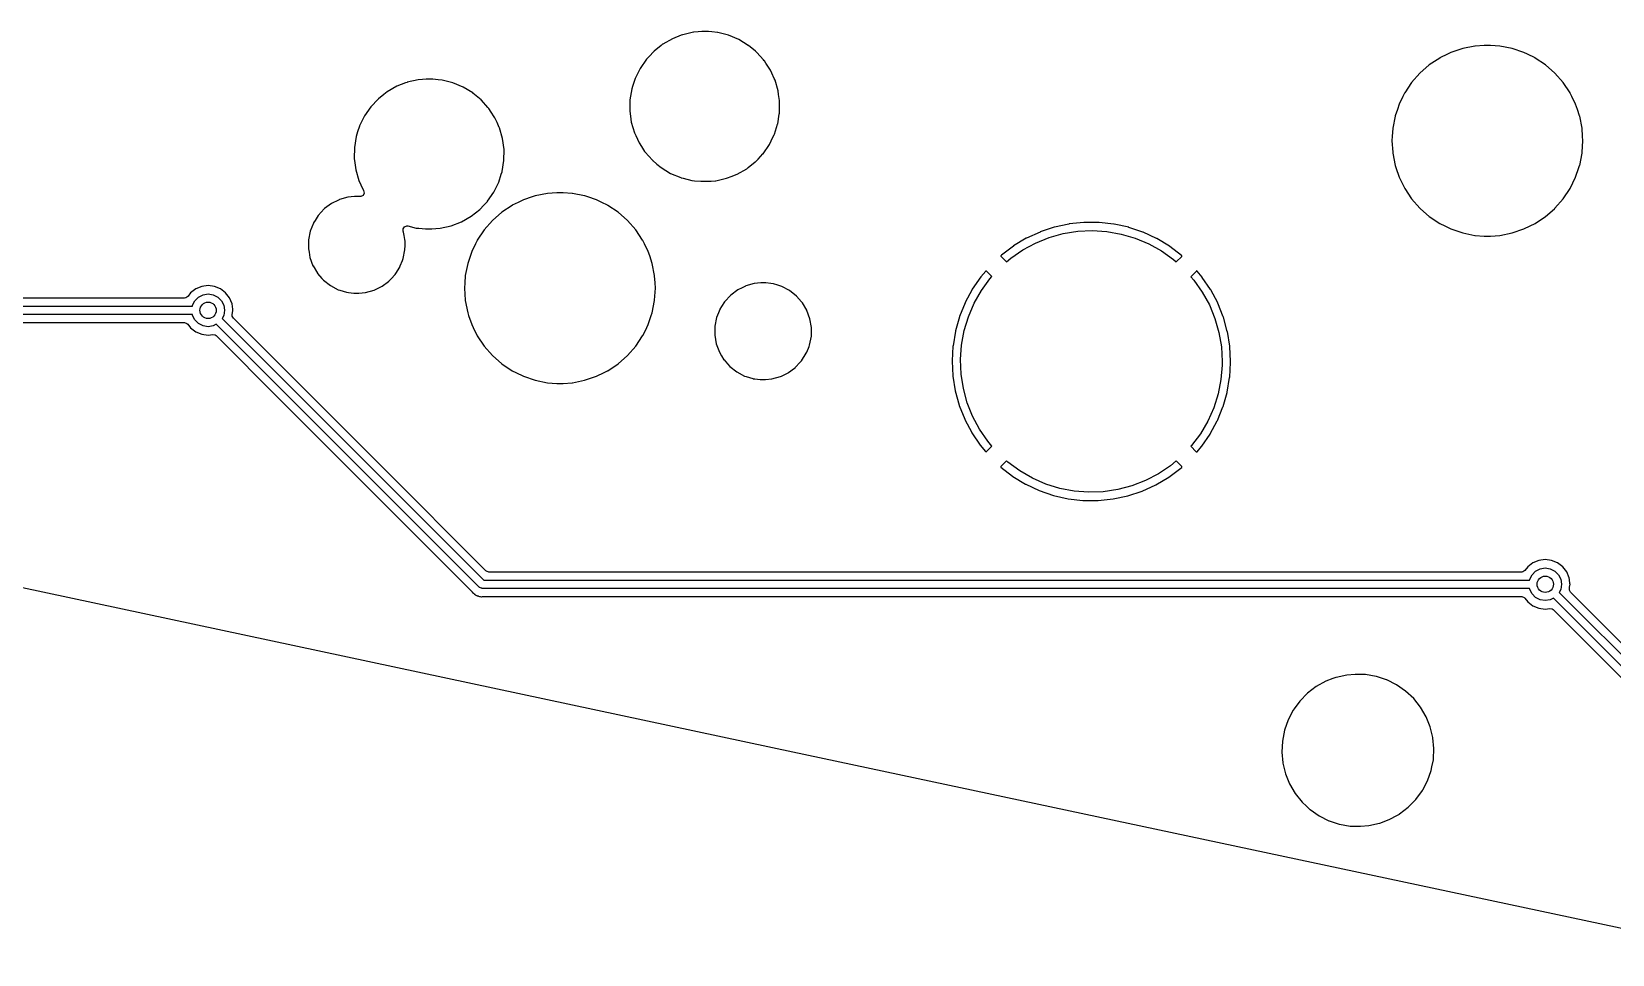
# Model space of a CAD drawing. Extents: x 0.6 to 14.8, y -5.2 to -0.6.
# Drawn here: x 3.586 to 5.108, y -4.941 to -4.053 of the extents above; entities that cross this region are included whole.
import ezdxf

# ---------------------------------------------------------------- set-up
doc = ezdxf.new("R2010")
doc.units = 0
doc.header["$MEASUREMENT"] = 0
doc.layers.add('BLACK', color=7, linetype='CONTINUOUS')

msp = doc.modelspace()

# ---------------------------------------------------------------- linework, layer by layer
at = {"layer": 'BLACK', "linetype": 'CONTINUOUS'}
for p, q in [((4.20292, -4.05937), (4.19362, -4.06468)), ((4.21142, -4.05606), (4.20292, -4.05937)), ((4.21277, -4.05554), (4.21142, -4.05606)), ((4.21291, -4.05549), (4.21277, -4.05554)), ((4.21277, -4.05554), (4.21277, -4.05554)), ((4.22335, -4.05312), (4.21291, -4.05549)), ((4.2235, -4.05311), (4.22335, -4.05312)), ((4.22775, -4.0528), (4.2235, -4.05311)), ((4.2235, -4.05311), (4.2235, -4.05311)), ((4.23132, -4.05253), (4.22775, -4.0528)), ((4.23769, -4.05253), (4.23132, -4.05253)), ((4.24084, -4.05285), (4.23769, -4.05253)), ((4.24644, -4.05341), (4.24084, -4.05285)), ((4.24658, -4.05343), (4.24644, -4.05341)), ((4.24644, -4.05341), (4.24644, -4.05341)), ((4.25697, -4.05606), (4.24658, -4.05343)), ((4.26684, -4.06021), (4.25697, -4.05606)), ((4.276, -4.06576), (4.26684, -4.06021)), ((4.1814, -4.07537), (4.17787, -4.07912)), ((4.18396, -4.07264), (4.1814, -4.07537)), ((4.18521, -4.07132), (4.18396, -4.07264)), ((4.19214, -4.06586), (4.18521, -4.07132)), ((4.19351, -4.06477), (4.19214, -4.06586)), ((4.19362, -4.06468), (4.19351, -4.06477)), ((4.19351, -4.06477), (4.19351, -4.06477)), ((4.27611, -4.06586), (4.276, -4.06576)), ((4.28281, -4.07142), (4.27611, -4.06586)), ((4.28424, -4.07261), (4.28281, -4.07142)), ((4.28433, -4.07272), (4.28424, -4.07261)), ((4.29065, -4.0798), (4.28433, -4.07272)), ((4.28433, -4.07272), (4.28433, -4.07272)), ((4.94166, -4.07796), (4.93166, -4.08464)), ((4.94178, -4.07791), (4.94166, -4.07796)), ((4.94914, -4.07427), (4.94178, -4.07791)), ((4.94178, -4.07791), (4.94178, -4.07791)), ((4.95245, -4.07264), (4.94914, -4.07427)), ((4.96384, -4.06878), (4.95245, -4.07264)), ((4.97564, -4.06643), (4.96384, -4.06878)), ((4.97576, -4.06642), (4.97564, -4.06643)), ((4.98457, -4.06584), (4.97576, -4.06642)), ((4.97576, -4.06642), (4.97576, -4.06642)), ((4.98464, -4.06584), (4.98457, -4.06584)), ((4.98457, -4.06584), (4.98457, -4.06584)), ((4.99064, -4.06584), (4.98464, -4.06584)), ((4.99071, -4.06584), (4.99064, -4.06584)), ((4.99951, -4.06642), (4.99071, -4.06584)), ((4.99071, -4.06584), (4.99071, -4.06584)), ((4.99964, -4.06643), (4.99951, -4.06642)), ((4.99951, -4.06642), (4.99951, -4.06642)), ((5.01144, -4.06878), (4.99964, -4.06643)), ((5.02283, -4.07264), (5.01144, -4.06878)), ((5.02614, -4.07427), (5.02283, -4.07264)), ((5.0335, -4.07791), (5.02614, -4.07427)), ((5.03361, -4.07796), (5.0335, -4.07791)), ((5.0335, -4.07791), (5.0335, -4.07791)), ((5.04361, -4.08464), (5.03361, -4.07796)), ((4.17177, -4.08792), (4.16703, -4.09753)), ((4.17787, -4.07912), (4.17177, -4.08792)), ((4.29137, -4.0806), (4.29065, -4.0798)), ((4.29145, -4.08072), (4.29137, -4.0806)), ((4.29288, -4.08291), (4.29145, -4.08072)), ((4.29145, -4.08072), (4.29145, -4.08072)), ((4.29724, -4.08956), (4.29288, -4.08291)), ((4.29859, -4.09249), (4.29724, -4.08956)), ((4.30098, -4.09766), (4.29859, -4.09249)), ((4.92262, -4.09258), (4.91469, -4.10162)), ((4.93166, -4.08464), (4.92262, -4.09258)), ((5.05266, -4.09258), (5.04361, -4.08464)), ((5.06059, -4.10162), (5.05266, -4.09258)), ((3.93759, -4.10521), (3.92829, -4.11052)), ((3.94609, -4.1019), (3.93759, -4.10521)), ((3.94744, -4.10138), (3.94609, -4.1019)), ((3.94758, -4.10132), (3.94744, -4.10138)), ((3.94744, -4.10138), (3.94744, -4.10138)), ((3.95802, -4.09896), (3.94758, -4.10132)), ((3.95817, -4.09895), (3.95802, -4.09896)), ((3.96242, -4.09863), (3.95817, -4.09895)), ((3.95817, -4.09895), (3.95817, -4.09895)), ((3.96599, -4.09837), (3.96242, -4.09863)), ((3.97236, -4.09837), (3.96599, -4.09837)), ((3.97751, -4.09889), (3.97236, -4.09837)), ((3.98111, -4.09925), (3.97751, -4.09889)), ((3.98126, -4.09926), (3.98111, -4.09925)), ((3.98111, -4.09925), (3.98111, -4.09925)), ((3.98508, -4.10023), (3.98126, -4.09926)), ((3.99015, -4.10152), (3.98508, -4.10023)), ((3.99164, -4.1019), (3.99015, -4.10152)), ((4.00152, -4.10604), (3.99164, -4.1019)), ((4.01067, -4.1116), (4.00152, -4.10604)), ((4.16376, -4.10773), (4.16204, -4.1183)), ((4.16452, -4.10536), (4.16376, -4.10773)), ((4.16698, -4.09766), (4.16452, -4.10536)), ((4.16703, -4.09753), (4.16698, -4.09766)), ((4.30173, -4.09929), (4.30098, -4.09766)), ((4.30472, -4.10957), (4.30173, -4.09929)), ((4.91469, -4.10162), (4.90801, -4.11162)), ((5.06727, -4.11162), (5.06059, -4.10162)), ((3.91342, -4.12402), (3.91254, -4.12495)), ((3.91866, -4.11846), (3.91342, -4.12402)), ((3.91988, -4.11715), (3.91866, -4.11846)), ((3.92523, -4.11294), (3.91988, -4.11715)), ((3.92818, -4.11061), (3.92523, -4.11294)), ((3.92829, -4.11052), (3.92818, -4.11061)), ((3.92818, -4.11061), (3.92818, -4.11061)), ((4.01078, -4.11169), (4.01067, -4.1116)), ((4.01873, -4.1183), (4.01078, -4.11169)), ((4.01891, -4.11845), (4.01873, -4.1183)), ((4.01901, -4.11856), (4.01891, -4.11845)), ((4.02521, -4.12551), (4.01901, -4.11856)), ((4.01901, -4.11856), (4.01901, -4.11856)), ((4.16204, -4.1183), (4.1619, -4.12901)), ((4.30522, -4.11318), (4.30472, -4.10957)), ((4.30597, -4.11871), (4.30522, -4.11318)), ((4.30617, -4.12019), (4.30597, -4.11871)), ((4.30603, -4.1309), (4.30617, -4.12019)), ((4.90269, -4.12241), (4.90099, -4.12742)), ((4.9063, -4.11508), (4.90269, -4.12241)), ((4.90795, -4.11173), (4.9063, -4.11508)), ((4.90801, -4.11162), (4.90795, -4.11173)), ((4.90795, -4.11173), (4.90795, -4.11173)), ((5.06733, -4.11173), (5.06727, -4.11162)), ((5.06898, -4.11508), (5.06733, -4.11173)), ((5.06733, -4.11173), (5.06733, -4.11173)), ((5.07259, -4.12241), (5.06898, -4.11508)), ((5.07429, -4.12742), (5.07259, -4.12241)), ((3.90644, -4.13376), (3.9017, -4.14336)), ((3.91254, -4.12495), (3.90644, -4.13376)), ((4.02604, -4.12644), (4.02521, -4.12551)), ((4.02612, -4.12656), (4.02604, -4.12644)), ((4.02668, -4.12742), (4.02612, -4.12656)), ((4.02612, -4.12656), (4.02612, -4.12656)), ((4.02773, -4.12901), (4.02668, -4.12742)), ((4.03191, -4.1354), (4.02773, -4.12901)), ((4.03406, -4.14004), (4.03191, -4.1354)), ((4.1619, -4.12901), (4.16192, -4.12915)), ((4.16192, -4.12915), (4.16192, -4.12915)), ((4.16192, -4.12915), (4.16256, -4.13387)), ((4.16256, -4.13387), (4.16335, -4.13962)), ((4.16335, -4.13962), (4.16634, -4.14991)), ((4.30431, -4.14147), (4.30586, -4.13191)), ((4.30586, -4.13191), (4.30601, -4.13104)), ((4.30601, -4.13104), (4.30603, -4.1309)), ((4.30601, -4.13104), (4.30601, -4.13104)), ((4.89882, -4.13379), (4.89648, -4.14559)), ((4.8989, -4.13356), (4.89882, -4.13379)), ((4.90099, -4.12742), (4.8989, -4.13356)), ((5.07637, -4.13356), (5.07429, -4.12742)), ((5.07645, -4.13379), (5.07637, -4.13356)), ((5.0788, -4.14559), (5.07645, -4.13379)), ((3.89843, -4.15356), (3.89671, -4.16414)), ((3.89989, -4.14903), (3.89843, -4.15356)), ((3.90166, -4.1435), (3.89989, -4.14903)), ((3.9017, -4.14336), (3.90166, -4.1435)), ((4.03627, -4.14485), (4.03406, -4.14004)), ((4.0364, -4.14513), (4.03627, -4.14485)), ((4.0394, -4.15541), (4.0364, -4.14513)), ((4.16634, -4.14991), (4.1664, -4.15004)), ((4.1664, -4.15004), (4.1664, -4.15004)), ((4.1664, -4.15004), (4.1676, -4.15264)), ((4.1676, -4.15264), (4.17083, -4.15963)), ((4.29812, -4.15759), (4.30104, -4.15167)), ((4.30104, -4.15167), (4.30114, -4.15136)), ((4.30114, -4.15136), (4.30426, -4.14161)), ((4.30426, -4.14161), (4.30431, -4.14147)), ((4.89598, -4.15312), (4.89569, -4.15759)), ((4.89647, -4.14572), (4.89598, -4.15312)), ((4.89648, -4.14559), (4.89647, -4.14572)), ((4.89647, -4.14572), (4.89647, -4.14572)), ((5.07881, -4.14572), (5.0788, -4.14559)), ((5.07929, -4.15312), (5.07881, -4.14572)), ((5.07881, -4.14572), (5.07881, -4.14572)), ((5.07959, -4.15759), (5.07929, -4.15312)), ((3.89671, -4.16414), (3.89657, -4.17485)), ((4.04084, -4.16602), (4.0394, -4.15541)), ((4.0407, -4.17673), (4.04084, -4.16602)), ((4.17083, -4.15963), (4.17316, -4.16319)), ((4.17316, -4.16319), (4.17621, -4.16784)), ((4.17621, -4.16784), (4.1767, -4.16859)), ((4.1767, -4.16859), (4.1768, -4.1687)), ((4.1768, -4.1687), (4.1768, -4.1687)), ((4.1768, -4.1687), (4.1837, -4.17644)), ((4.28536, -4.17522), (4.2901, -4.17018)), ((4.2901, -4.17018), (4.2902, -4.17008)), ((4.2901, -4.17018), (4.2901, -4.17018)), ((4.2902, -4.17008), (4.2963, -4.16128)), ((4.2963, -4.16128), (4.29812, -4.15759)), ((4.89569, -4.15759), (4.8957, -4.15772)), ((4.8957, -4.15772), (4.89642, -4.1687)), ((4.89642, -4.1687), (4.89648, -4.16959)), ((4.89648, -4.16959), (4.89882, -4.18139)), ((5.07645, -4.18139), (5.0788, -4.16959)), ((5.0788, -4.16959), (5.07886, -4.1687)), ((5.07886, -4.1687), (5.07958, -4.15772)), ((5.07958, -4.15772), (5.07959, -4.15759)), ((3.89657, -4.17485), (3.89659, -4.17499)), ((3.89659, -4.17499), (3.89659, -4.17499)), ((3.89659, -4.17499), (3.89683, -4.17673)), ((3.89683, -4.17673), (3.89802, -4.18546)), ((4.03898, -4.18731), (4.0407, -4.17673)), ((4.1837, -4.17644), (4.18383, -4.17658)), ((4.18383, -4.17658), (4.18394, -4.17668)), ((4.18394, -4.17668), (4.18394, -4.17668)), ((4.18394, -4.17668), (4.188, -4.18005)), ((4.188, -4.18005), (4.19207, -4.18343)), ((4.19207, -4.18343), (4.20123, -4.18899)), ((4.26515, -4.18983), (4.27445, -4.18451)), ((4.27445, -4.18451), (4.27585, -4.1834)), ((4.27585, -4.1834), (4.28275, -4.17797)), ((4.28275, -4.17797), (4.28286, -4.17788)), ((4.28286, -4.17788), (4.28536, -4.17522)), ((4.89882, -4.18139), (4.89886, -4.18151)), ((4.89886, -4.18151), (4.89886, -4.18151)), ((4.89886, -4.18151), (4.89951, -4.1834)), ((4.89951, -4.1834), (4.90269, -4.19278)), ((5.07259, -4.19278), (5.07577, -4.1834)), ((5.07577, -4.1834), (5.07641, -4.18151)), ((5.07641, -4.18151), (5.07645, -4.18139)), ((5.07641, -4.18151), (5.07641, -4.18151)), ((3.89802, -4.18546), (3.90101, -4.19574)), ((3.90101, -4.19574), (3.90107, -4.19588)), ((3.90107, -4.19588), (3.90107, -4.19588)), ((3.90107, -4.19588), (3.90297, -4.19999)), ((3.90297, -4.19999), (3.9055, -4.20547)), ((4.03098, -4.20711), (4.03571, -4.19751)), ((4.03571, -4.19751), (4.03819, -4.18976)), ((4.03819, -4.18976), (4.03893, -4.18744)), ((4.03893, -4.18744), (4.03898, -4.18731)), ((4.20123, -4.18899), (4.2111, -4.19313)), ((4.2111, -4.19313), (4.21124, -4.19317)), ((4.21124, -4.19317), (4.21124, -4.19317)), ((4.21124, -4.19317), (4.21317, -4.19366)), ((4.21317, -4.19366), (4.22149, -4.19577)), ((4.22149, -4.19577), (4.22163, -4.19578)), ((4.22163, -4.19578), (4.22163, -4.19578)), ((4.22163, -4.19578), (4.22419, -4.19604)), ((4.22419, -4.19604), (4.23038, -4.19667)), ((4.23038, -4.19667), (4.23675, -4.19667)), ((4.23675, -4.19667), (4.24032, -4.1964)), ((4.24032, -4.1964), (4.24457, -4.19608)), ((4.24457, -4.19608), (4.24472, -4.19607)), ((4.24457, -4.19608), (4.24457, -4.19608)), ((4.24472, -4.19607), (4.25516, -4.19371)), ((4.25516, -4.19371), (4.2561, -4.19334)), ((4.2561, -4.19334), (4.25956, -4.192)), ((4.25956, -4.192), (4.26515, -4.18983)), ((4.90269, -4.19278), (4.90801, -4.20357)), ((5.06727, -4.20357), (5.07259, -4.19278)), ((3.8814, -4.21471), (3.87462, -4.21806)), ((3.88212, -4.21436), (3.8814, -4.21471)), ((3.88228, -4.21428), (3.88212, -4.21436)), ((3.88212, -4.21436), (3.88212, -4.21436)), ((3.8905, -4.21196), (3.88228, -4.21428)), ((3.89684, -4.21138), (3.8905, -4.21196)), ((3.90178, -4.21138), (3.89684, -4.21138)), ((3.90189, -4.21139), (3.90178, -4.21138)), ((3.90195, -4.21139), (3.90189, -4.21139)), ((3.90293, -4.21133), (3.90195, -4.21139)), ((3.90503, -4.21016), (3.90293, -4.21133)), ((3.90605, -4.20798), (3.90503, -4.21016)), ((3.9055, -4.20547), (3.90558, -4.20559)), ((3.90558, -4.20559), (3.90559, -4.20561)), ((3.90559, -4.20561), (3.90605, -4.20798)), ((4.02487, -4.21592), (4.03098, -4.20711)), ((4.05945, -4.21449), (4.05431, -4.21702)), ((4.06776, -4.21167), (4.05945, -4.21449)), ((4.07072, -4.21066), (4.06776, -4.21167)), ((4.07084, -4.21062), (4.07072, -4.21066)), ((4.07072, -4.21066), (4.07072, -4.21066)), ((4.08264, -4.20827), (4.07084, -4.21062)), ((4.08276, -4.20827), (4.08264, -4.20827)), ((4.09157, -4.20769), (4.08276, -4.20827)), ((4.08276, -4.20827), (4.08276, -4.20827)), ((4.09163, -4.20768), (4.09157, -4.20769)), ((4.09157, -4.20769), (4.09157, -4.20769)), ((4.09764, -4.20768), (4.09163, -4.20768)), ((4.0977, -4.20769), (4.09764, -4.20768)), ((4.10651, -4.20827), (4.0977, -4.20769)), ((4.0977, -4.20769), (4.0977, -4.20769)), ((4.10664, -4.20827), (4.10651, -4.20827)), ((4.10651, -4.20827), (4.10651, -4.20827)), ((4.11844, -4.21062), (4.10664, -4.20827)), ((4.11856, -4.21066), (4.11844, -4.21062)), ((4.12152, -4.21167), (4.11856, -4.21066)), ((4.11856, -4.21066), (4.11856, -4.21066)), ((4.12983, -4.21449), (4.12152, -4.21167)), ((4.13496, -4.21702), (4.12983, -4.21449)), ((4.90801, -4.20357), (4.90808, -4.20367)), ((4.90808, -4.20367), (4.90808, -4.20367)), ((4.90808, -4.20367), (4.90811, -4.20372)), ((4.90811, -4.20372), (4.91469, -4.21357)), ((4.91469, -4.21357), (4.92262, -4.22261)), ((5.05266, -4.22261), (5.06059, -4.21357)), ((5.06059, -4.21357), (5.06717, -4.20372)), ((5.06717, -4.20372), (5.0672, -4.20367)), ((5.0672, -4.20367), (5.06727, -4.20357)), ((5.0672, -4.20367), (5.0672, -4.20367)), ((3.86188, -4.22959), (3.85889, -4.23433)), ((3.86198, -4.22944), (3.86188, -4.22959)), ((3.86188, -4.22959), (3.86188, -4.22959)), ((3.8648, -4.22639), (3.86198, -4.22944)), ((3.86765, -4.2233), (3.8648, -4.22639)), ((3.86778, -4.22317), (3.86765, -4.2233)), ((3.86805, -4.22296), (3.86778, -4.22317)), ((3.87239, -4.21972), (3.86805, -4.22296)), ((3.87462, -4.21806), (3.87239, -4.21972)), ((3.99982, -4.23566), (4.00912, -4.23035)), ((4.00912, -4.23035), (4.01753, -4.22372)), ((4.01753, -4.22372), (4.02129, -4.21972)), ((4.02129, -4.21972), (4.02477, -4.21602)), ((4.02477, -4.21602), (4.02487, -4.21592)), ((4.02477, -4.21602), (4.02477, -4.21602)), ((4.03866, -4.22649), (4.02962, -4.23442)), ((4.04866, -4.21981), (4.03866, -4.22649)), ((4.04878, -4.21975), (4.04866, -4.21981)), ((4.05431, -4.21702), (4.04878, -4.21975)), ((4.04878, -4.21975), (4.04878, -4.21975)), ((4.1405, -4.21975), (4.13496, -4.21702)), ((4.14061, -4.21981), (4.1405, -4.21975)), ((4.1405, -4.21975), (4.1405, -4.21975)), ((4.15061, -4.22649), (4.14061, -4.21981)), ((4.15966, -4.23442), (4.15061, -4.22649)), ((4.92262, -4.22261), (4.92272, -4.22269)), ((4.92272, -4.22269), (4.92312, -4.22304)), ((4.92312, -4.22304), (4.93166, -4.23054)), ((4.93166, -4.23054), (4.94166, -4.23722)), ((5.03361, -4.23722), (5.04361, -4.23054)), ((5.04361, -4.23054), (5.05216, -4.22304)), ((5.05216, -4.22304), (5.05256, -4.22269)), ((5.05256, -4.22269), (5.05266, -4.22261)), ((3.85425, -4.2446), (3.85259, -4.25298)), ((3.85571, -4.24094), (3.85425, -4.2446)), ((3.85735, -4.23683), (3.85571, -4.24094)), ((3.85742, -4.23666), (3.85735, -4.23683)), ((3.85735, -4.23683), (3.85735, -4.23683)), ((3.85889, -4.23433), (3.85742, -4.23666)), ((3.94362, -4.24234), (3.94496, -4.24034)), ((3.94371, -4.24474), (3.94362, -4.24234)), ((3.94409, -4.24577), (3.94371, -4.24474)), ((3.94461, -4.24876), (3.94409, -4.24577)), ((3.94496, -4.24034), (3.94722, -4.2395)), ((3.94722, -4.2395), (3.94833, -4.23962)), ((3.94833, -4.23962), (3.95616, -4.24161)), ((3.95616, -4.24161), (3.9563, -4.24162)), ((3.9563, -4.24162), (3.9563, -4.24162)), ((3.9563, -4.24162), (3.95886, -4.24188)), ((3.95886, -4.24188), (3.96505, -4.2425)), ((3.96505, -4.2425), (3.97143, -4.2425)), ((3.97143, -4.2425), (3.975, -4.24224)), ((3.975, -4.24224), (3.97924, -4.24192)), ((3.97924, -4.24192), (3.97925, -4.24192)), ((3.97925, -4.24192), (3.97939, -4.24191)), ((3.97939, -4.24191), (3.98984, -4.23955)), ((3.98984, -4.23955), (3.99982, -4.23566)), ((4.02169, -4.24346), (4.01501, -4.25346)), ((4.02962, -4.23442), (4.02169, -4.24346)), ((4.16759, -4.24346), (4.15966, -4.23442)), ((4.17427, -4.25346), (4.16759, -4.24346)), ((4.55685, -4.24548), (4.54387, -4.25145)), ((4.55705, -4.2454), (4.55685, -4.24548)), ((4.5706, -4.24087), (4.55705, -4.2454)), ((4.5708, -4.24081), (4.5706, -4.24087)), ((4.58476, -4.23777), (4.5708, -4.24081)), ((4.57925, -4.24703), (4.59313, -4.24478)), ((4.58497, -4.23774), (4.58476, -4.23777)), ((4.59918, -4.23622), (4.58497, -4.23774)), ((4.59313, -4.24478), (4.60718, -4.2441)), ((4.59939, -4.23621), (4.59918, -4.23622)), ((4.61368, -4.23623), (4.59939, -4.23621)), ((4.60718, -4.2441), (4.62122, -4.24498)), ((4.61389, -4.23624), (4.61368, -4.23623)), ((4.62809, -4.23781), (4.61389, -4.23624)), ((4.62122, -4.24498), (4.63507, -4.24742)), ((4.6283, -4.23785), (4.62809, -4.23781)), ((4.64225, -4.24094), (4.6283, -4.23785)), ((4.64245, -4.241), (4.64225, -4.24094)), ((4.65598, -4.24558), (4.64245, -4.241)), ((4.65618, -4.24566), (4.65598, -4.24558)), ((4.66914, -4.25167), (4.65618, -4.24566)), ((4.94166, -4.23722), (4.94178, -4.23728)), ((4.94178, -4.23728), (4.94178, -4.23728)), ((4.94178, -4.23728), (4.94652, -4.23962)), ((4.94652, -4.23962), (4.95245, -4.24254)), ((4.95245, -4.24254), (4.96384, -4.24641)), ((5.01144, -4.24641), (5.02283, -4.24254)), ((5.02283, -4.24254), (5.02876, -4.23962)), ((5.02876, -4.23962), (5.0335, -4.23728)), ((5.0335, -4.23728), (5.03361, -4.23722)), ((5.0335, -4.23728), (5.0335, -4.23728)), ((3.85257, -4.25437), (3.85248, -4.26127)), ((3.85248, -4.26127), (3.85248, -4.26152)), ((3.85248, -4.26152), (3.85251, -4.26169)), ((3.85259, -4.25298), (3.85257, -4.25437)), ((3.9453, -4.25278), (3.94461, -4.24876)), ((3.94554, -4.25419), (3.9453, -4.25278)), ((3.94543, -4.26273), (3.94548, -4.25846)), ((3.94548, -4.25846), (3.94554, -4.25437)), ((3.94554, -4.25437), (3.94554, -4.25419)), ((3.94554, -4.25437), (3.94554, -4.25437)), ((4.01328, -4.25696), (4.00969, -4.26425)), ((4.01495, -4.25358), (4.01328, -4.25696)), ((4.01501, -4.25346), (4.01495, -4.25358)), ((4.01495, -4.25358), (4.01495, -4.25358)), ((4.17432, -4.25358), (4.17427, -4.25346)), ((4.17599, -4.25696), (4.17432, -4.25358)), ((4.17432, -4.25358), (4.17432, -4.25358)), ((4.17959, -4.26425), (4.17599, -4.25696)), ((4.53125, -4.25901), (4.51986, -4.26762)), ((4.53143, -4.25889), (4.53125, -4.25901)), ((4.54369, -4.25155), (4.53143, -4.25889)), ((4.54029, -4.26277), (4.55266, -4.25608)), ((4.54387, -4.25145), (4.54369, -4.25155)), ((4.55266, -4.25608), (4.5657, -4.25082)), ((4.5657, -4.25082), (4.57925, -4.24703)), ((4.63507, -4.24742), (4.64856, -4.25139)), ((4.64856, -4.25139), (4.66153, -4.25684)), ((4.66153, -4.25684), (4.6738, -4.26371)), ((4.66932, -4.25177), (4.66914, -4.25167)), ((4.68156, -4.25915), (4.66932, -4.25177)), ((4.68173, -4.25927), (4.68156, -4.25915)), ((4.6931, -4.26793), (4.68173, -4.25927)), ((4.96384, -4.24641), (4.97564, -4.24875)), ((4.97564, -4.24875), (4.97576, -4.24876)), ((4.97576, -4.24876), (4.97576, -4.24876)), ((4.97576, -4.24876), (4.98457, -4.24934)), ((4.98457, -4.24934), (4.98457, -4.24934)), ((4.98457, -4.24934), (4.98464, -4.24934)), ((4.98464, -4.24934), (4.99064, -4.24934)), ((4.99064, -4.24934), (4.99071, -4.24934)), ((4.99071, -4.24934), (4.99951, -4.24876)), ((4.99071, -4.24934), (4.99071, -4.24934)), ((4.99951, -4.24876), (4.99964, -4.24875)), ((4.99951, -4.24876), (4.99951, -4.24876)), ((4.99964, -4.24875), (5.01144, -4.24641)), ((3.85251, -4.26169), (3.85306, -4.26491)), ((3.85251, -4.26169), (3.85251, -4.26169)), ((3.85306, -4.26491), (3.85392, -4.26993)), ((3.85392, -4.26993), (3.85688, -4.27795)), ((3.94097, -4.2781), (3.9431, -4.27278)), ((3.9431, -4.27278), (3.94376, -4.27111)), ((3.94376, -4.27111), (3.94543, -4.26273)), ((4.00582, -4.27564), (4.00348, -4.28743)), ((4.00969, -4.26425), (4.00582, -4.27564)), ((4.18105, -4.26856), (4.17959, -4.26425)), ((4.18345, -4.27564), (4.18105, -4.26856)), ((4.1858, -4.28743), (4.18345, -4.27564)), ((4.51934, -4.2681), (4.51908, -4.26856)), ((4.51908, -4.26856), (4.51911, -4.26874)), ((4.51911, -4.26874), (4.51912, -4.26876)), ((4.51912, -4.26876), (4.5247, -4.27434)), ((4.5197, -4.26776), (4.51934, -4.2681)), ((4.51986, -4.26762), (4.5197, -4.26776)), ((4.5247, -4.27434), (4.52874, -4.2708)), ((4.52874, -4.2708), (4.54029, -4.26277)), ((4.6738, -4.26371), (4.68524, -4.27189)), ((4.68524, -4.27189), (4.68793, -4.27431)), ((4.68793, -4.27431), (4.69329, -4.26894)), ((4.69326, -4.26806), (4.6931, -4.26793)), ((4.69349, -4.26828), (4.69326, -4.26806)), ((4.69329, -4.26894), (4.69353, -4.26848)), ((4.6935, -4.2683), (4.69349, -4.26828)), ((4.69353, -4.26848), (4.6935, -4.2683)), ((3.85688, -4.27795), (3.85697, -4.2781)), ((3.85697, -4.2781), (3.85697, -4.2781)), ((3.85697, -4.2781), (3.86116, -4.28514)), ((3.86116, -4.28514), (3.86125, -4.28529)), ((3.86125, -4.28529), (3.86136, -4.28542)), ((3.86136, -4.28542), (3.86136, -4.28542)), ((3.86136, -4.28542), (3.86549, -4.29013)), ((3.86549, -4.29013), (3.86688, -4.29171)), ((3.86688, -4.29171), (3.87359, -4.297)), ((3.93024, -4.29254), (3.93221, -4.29041)), ((3.93221, -4.29041), (3.93592, -4.2864)), ((3.93592, -4.2864), (3.93604, -4.28627)), ((3.93592, -4.2864), (3.93592, -4.2864)), ((3.93604, -4.28627), (3.93649, -4.28554)), ((3.93649, -4.28554), (3.9405, -4.2792)), ((3.9405, -4.2792), (3.9406, -4.27904)), ((3.9406, -4.27904), (3.94097, -4.2781)), ((4.00347, -4.28756), (4.00301, -4.29454)), ((4.00348, -4.28743), (4.00347, -4.28756)), ((4.00347, -4.28756), (4.00347, -4.28756)), ((4.18581, -4.28756), (4.1858, -4.28743)), ((4.18627, -4.29454), (4.18581, -4.28756)), ((4.18581, -4.28756), (4.18581, -4.28756)), ((4.49974, -4.28874), (4.49169, -4.30055)), ((4.49987, -4.28858), (4.49974, -4.28874)), ((4.50459, -4.28305), (4.49987, -4.28858)), ((4.5004, -4.30183), (4.50867, -4.29045)), ((4.50468, -4.28298), (4.50459, -4.28305)), ((4.50481, -4.28296), (4.50468, -4.28298)), ((4.50528, -4.2832), (4.50481, -4.28296)), ((4.51051, -4.28843), (4.50528, -4.2832)), ((4.50867, -4.29045), (4.51051, -4.28843)), ((4.70749, -4.28303), (4.70205, -4.28847)), ((4.70205, -4.28847), (4.70503, -4.29182)), ((4.70503, -4.29182), (4.71314, -4.30332)), ((4.70759, -4.28296), (4.70749, -4.28303)), ((4.70771, -4.28295), (4.70759, -4.28296)), ((4.70816, -4.28323), (4.70771, -4.28295)), ((4.71301, -4.28895), (4.70816, -4.28323)), ((4.71314, -4.28912), (4.71301, -4.28895)), ((4.72115, -4.30095), (4.71314, -4.28912)), ((3.73662, -4.30716), (3.73635, -4.30751)), ((3.73904, -4.304), (3.73662, -4.30716)), ((3.74398, -4.30022), (3.73904, -4.304)), ((3.74973, -4.29783), (3.74398, -4.30022)), ((3.74665, -4.30813), (3.75104, -4.30589)), ((3.75591, -4.29702), (3.74973, -4.29783)), ((3.75104, -4.30589), (3.75591, -4.30512)), ((3.76208, -4.29783), (3.75591, -4.29702)), ((3.75591, -4.30512), (3.76077, -4.30589)), ((3.76077, -4.30589), (3.76516, -4.30813)), ((3.76783, -4.30022), (3.76208, -4.29783)), ((3.77277, -4.304), (3.76783, -4.30022)), ((3.77656, -4.30894), (3.77277, -4.304)), ((3.87359, -4.297), (3.88115, -4.30098)), ((3.88115, -4.30098), (3.88276, -4.30148)), ((3.88276, -4.30148), (3.88913, -4.30346)), ((3.88913, -4.30346), (3.88913, -4.30346)), ((3.88913, -4.30346), (3.8893, -4.30351)), ((3.8893, -4.30351), (3.88948, -4.30353)), ((3.88948, -4.30353), (3.88948, -4.30353)), ((3.88948, -4.30353), (3.89091, -4.3037)), ((3.89091, -4.3037), (3.89624, -4.30433)), ((3.89624, -4.30433), (3.90117, -4.30433)), ((3.90117, -4.30433), (3.90751, -4.30375)), ((3.90751, -4.30375), (3.91574, -4.30143)), ((3.91574, -4.30143), (3.91594, -4.30133)), ((3.91594, -4.30133), (3.91978, -4.29944)), ((3.91978, -4.29944), (3.9229, -4.2979)), ((3.9229, -4.2979), (3.9234, -4.29765)), ((3.9234, -4.29765), (3.9295, -4.2931)), ((3.9295, -4.2931), (3.9301, -4.29265)), ((3.9301, -4.29265), (3.93024, -4.29254)), ((3.9301, -4.29265), (3.9301, -4.29265)), ((4.00301, -4.29454), (4.00269, -4.29944)), ((4.00269, -4.29944), (4.0027, -4.29956)), ((4.0027, -4.29956), (4.00345, -4.31109)), ((4.18582, -4.31109), (4.18658, -4.29956)), ((4.18659, -4.29944), (4.18627, -4.29454)), ((4.18658, -4.29956), (4.18659, -4.29944)), ((4.25904, -4.30633), (4.25324, -4.3126)), ((4.26588, -4.30122), (4.25904, -4.30633)), ((4.27004, -4.29917), (4.26588, -4.30122)), ((4.27338, -4.29752), (4.27004, -4.29917)), ((4.27354, -4.29744), (4.27338, -4.29752)), ((4.27338, -4.29752), (4.27338, -4.29752)), ((4.28176, -4.29512), (4.27354, -4.29744)), ((4.2881, -4.29454), (4.28176, -4.29512)), ((4.29304, -4.29454), (4.2881, -4.29454)), ((4.29782, -4.29511), (4.29304, -4.29454)), ((4.29979, -4.29534), (4.29782, -4.29511)), ((4.29997, -4.29536), (4.29979, -4.29534)), ((4.29979, -4.29534), (4.29979, -4.29534)), ((4.30014, -4.29542), (4.29997, -4.29536)), ((4.30459, -4.2968), (4.30014, -4.29542)), ((4.30014, -4.29542), (4.30014, -4.29542)), ((4.30813, -4.2979), (4.30459, -4.2968)), ((4.31569, -4.30187), (4.30813, -4.2979)), ((4.3224, -4.30716), (4.31569, -4.30187)), ((4.32251, -4.3073), (4.3224, -4.30716)), ((4.49158, -4.30073), (4.48485, -4.31333)), ((4.49169, -4.30055), (4.49158, -4.30073)), ((4.49345, -4.31406), (4.5004, -4.30183)), ((4.71314, -4.30332), (4.71992, -4.31564)), ((4.72126, -4.30113), (4.72115, -4.30095)), ((4.72794, -4.31376), (4.72126, -4.30113)), ((2.61974, -4.31693), (3.74078, -4.31693)), ((3.73326, -4.30904), (3.12611, -4.30904)), ((3.73437, -4.30887), (3.73326, -4.30904)), ((3.73635, -4.30751), (3.73437, -4.30887)), ((3.74078, -4.31693), (3.74093, -4.316)), ((3.74093, -4.316), (3.74317, -4.31161)), ((3.74317, -4.31161), (3.74665, -4.30813)), ((3.76516, -4.30813), (3.76865, -4.31161)), ((3.76865, -4.31161), (3.77088, -4.316)), ((3.77088, -4.316), (3.77165, -4.32087)), ((3.77165, -4.32087), (3.77088, -4.32573)), ((3.77894, -4.31469), (3.77656, -4.30894)), ((3.77959, -4.31968), (3.77894, -4.31469)), ((3.77917, -4.32525), (3.77972, -4.32112)), ((3.77964, -4.31999), (3.77959, -4.31968)), ((3.77975, -4.32087), (3.77964, -4.31999)), ((3.77972, -4.32112), (3.77975, -4.32087)), ((4.00345, -4.31109), (4.00348, -4.31144)), ((4.00348, -4.31144), (4.00582, -4.32323)), ((4.18345, -4.32323), (4.1858, -4.31144)), ((4.1858, -4.31144), (4.18582, -4.31109)), ((4.24861, -4.31999), (4.24732, -4.32323)), ((4.24868, -4.31983), (4.24861, -4.31999)), ((4.24861, -4.31999), (4.24861, -4.31999)), ((4.25032, -4.31722), (4.24868, -4.31983)), ((4.25314, -4.31276), (4.25032, -4.31722)), ((4.25324, -4.3126), (4.25314, -4.31276)), ((4.25314, -4.31276), (4.25314, -4.31276)), ((4.32717, -4.3126), (4.32251, -4.3073)), ((4.32803, -4.31358), (4.32717, -4.3126)), ((4.32812, -4.31374), (4.32803, -4.31358)), ((4.3323, -4.32077), (4.32812, -4.31374)), ((4.32812, -4.31374), (4.32812, -4.31374)), ((4.3324, -4.32092), (4.3323, -4.32077)), ((4.3323, -4.32077), (4.3323, -4.32077)), ((4.33535, -4.32894), (4.3324, -4.32092)), ((4.48476, -4.31352), (4.47944, -4.32678)), ((4.48485, -4.31333), (4.48476, -4.31352)), ((4.48791, -4.32699), (4.49345, -4.31406)), ((4.71992, -4.31564), (4.72528, -4.32865)), ((4.72803, -4.31395), (4.72794, -4.31376)), ((4.73331, -4.32722), (4.72803, -4.31395)), ((3.74078, -4.3248), (2.61811, -4.3248)), ((2.75178, -4.3327), (3.73326, -4.3327)), ((3.73326, -4.3327), (3.73555, -4.33344)), ((3.73555, -4.33344), (3.73635, -4.33422)), ((3.73635, -4.33422), (3.73904, -4.33773)), ((3.74093, -4.32573), (3.74078, -4.3248)), ((3.74317, -4.33012), (3.74093, -4.32573)), ((3.74665, -4.33361), (3.74317, -4.33012)), ((3.75104, -4.33584), (3.74665, -4.33361)), ((3.75591, -4.33661), (3.75104, -4.33584)), ((3.76077, -4.33584), (3.75591, -4.33661)), ((3.76378, -4.33431), (3.76077, -4.33584)), ((4.0169, -4.58743), (3.76378, -4.33431)), ((3.77088, -4.32573), (3.76935, -4.32874)), ((3.76935, -4.32874), (4.02132, -4.58071)), ((3.77919, -4.32637), (3.77917, -4.32525)), ((3.78028, -4.32851), (3.77919, -4.32637)), ((3.92347, -4.4717), (3.78028, -4.32851)), ((4.00582, -4.32323), (4.00586, -4.32336)), ((4.00586, -4.32336), (4.00586, -4.32336)), ((4.00586, -4.32336), (4.00676, -4.326)), ((4.00676, -4.326), (4.00969, -4.33462)), ((4.00969, -4.33462), (4.01105, -4.33739)), ((4.01105, -4.33739), (4.01473, -4.34486)), ((4.17463, -4.34468), (4.17822, -4.33739)), ((4.17822, -4.33739), (4.17959, -4.33462)), ((4.17959, -4.33462), (4.18252, -4.326)), ((4.18252, -4.326), (4.18341, -4.32336)), ((4.18341, -4.32336), (4.18345, -4.32323)), ((4.18341, -4.32336), (4.18341, -4.32336)), ((4.24385, -4.33614), (4.24381, -4.33867)), ((4.24551, -4.32776), (4.24385, -4.33614)), ((4.24732, -4.32323), (4.24551, -4.32776)), ((4.3368, -4.33736), (4.33535, -4.32894)), ((4.33676, -4.34028), (4.3368, -4.33754)), ((4.3368, -4.33754), (4.3368, -4.33736)), ((4.3368, -4.33754), (4.3368, -4.33754)), ((4.47937, -4.32698), (4.4755, -4.34073)), ((4.47944, -4.32678), (4.47937, -4.32698)), ((4.48385, -4.34045), (4.48791, -4.32699)), ((4.72528, -4.32865), (4.72915, -4.34217)), ((4.73338, -4.32742), (4.73331, -4.32722)), ((4.7372, -4.34119), (4.73338, -4.32742)), ((3.73904, -4.33773), (3.74398, -4.34152)), ((3.74398, -4.34152), (3.74973, -4.3439)), ((3.74973, -4.3439), (3.75591, -4.34471)), ((3.75591, -4.34471), (3.76029, -4.34414)), ((3.76029, -4.34414), (3.76266, -4.34457)), ((3.76266, -4.34457), (3.76355, -4.34524)), ((3.76355, -4.34524), (3.82528, -4.40697)), ((4.01473, -4.34486), (4.01501, -4.34541)), ((4.01501, -4.34541), (4.02169, -4.35541)), ((4.16759, -4.35541), (4.17427, -4.34541)), ((4.17427, -4.34541), (4.17454, -4.34486)), ((4.17454, -4.34486), (4.17463, -4.34468)), ((4.24381, -4.33867), (4.24374, -4.34414)), ((4.24374, -4.34414), (4.24374, -4.34468)), ((4.24374, -4.34468), (4.24518, -4.3531)), ((4.33502, -4.35428), (4.33669, -4.3459)), ((4.33669, -4.3459), (4.33676, -4.34028)), ((4.47546, -4.34094), (4.4731, -4.35503)), ((4.4755, -4.34073), (4.47546, -4.34094)), ((4.48131, -4.35429), (4.48385, -4.34045)), ((4.72915, -4.34217), (4.7315, -4.35604)), ((4.73724, -4.3414), (4.7372, -4.34119)), ((4.73955, -4.3555), (4.73724, -4.3414)), ((4.02169, -4.35541), (4.02962, -4.36445)), ((4.02962, -4.36445), (4.03866, -4.37238)), ((4.15061, -4.37238), (4.15966, -4.36445)), ((4.15966, -4.36445), (4.16759, -4.35541)), ((4.24518, -4.3531), (4.24814, -4.36111)), ((4.24814, -4.36111), (4.24823, -4.36127)), ((4.24823, -4.36127), (4.24823, -4.36127)), ((4.24823, -4.36127), (4.25018, -4.36454)), ((4.25018, -4.36454), (4.25251, -4.36845)), ((4.3273, -4.36943), (4.33186, -4.36221)), ((4.33186, -4.36221), (4.33223, -4.36127)), ((4.33223, -4.36127), (4.33445, -4.35571)), ((4.33445, -4.35571), (4.33502, -4.35428)), ((4.47307, -4.35524), (4.47225, -4.36951)), ((4.4731, -4.35503), (4.47307, -4.35524)), ((4.48033, -4.36832), (4.48131, -4.35429)), ((4.7315, -4.35604), (4.73228, -4.37008)), ((4.73958, -4.35571), (4.73955, -4.3555)), ((4.74035, -4.37002), (4.73958, -4.35571)), ((4.03866, -4.37238), (4.04866, -4.37907)), ((4.04866, -4.37907), (4.04878, -4.37912)), ((4.04878, -4.37912), (4.04878, -4.37912)), ((4.04878, -4.37912), (4.05209, -4.38075)), ((4.05209, -4.38075), (4.05945, -4.38439)), ((4.12983, -4.38439), (4.13719, -4.38075)), ((4.13719, -4.38075), (4.1405, -4.37912)), ((4.1405, -4.37912), (4.14061, -4.37907)), ((4.1405, -4.37912), (4.1405, -4.37912)), ((4.14061, -4.37907), (4.15061, -4.37238)), ((4.25251, -4.36845), (4.25262, -4.36859)), ((4.25262, -4.36859), (4.25262, -4.36859)), ((4.25262, -4.36859), (4.25595, -4.37238)), ((4.25595, -4.37238), (4.25814, -4.37488)), ((4.25814, -4.37488), (4.26485, -4.38016)), ((4.26485, -4.38016), (4.27241, -4.38414)), ((4.30781, -4.38419), (4.31449, -4.3809)), ((4.31449, -4.3809), (4.31466, -4.38082)), ((4.31449, -4.3809), (4.31449, -4.3809)), ((4.31466, -4.38082), (4.3205, -4.37645)), ((4.3205, -4.37645), (4.32136, -4.37581)), ((4.32136, -4.37581), (4.3215, -4.37571)), ((4.32136, -4.37581), (4.32136, -4.37581)), ((4.3215, -4.37571), (4.32561, -4.37126)), ((4.32561, -4.37126), (4.32704, -4.36972)), ((4.32704, -4.36972), (4.32718, -4.36956)), ((4.32718, -4.36956), (4.3273, -4.36943)), ((4.32718, -4.36956), (4.32718, -4.36956)), ((4.47225, -4.36951), (4.47225, -4.36972)), ((4.47225, -4.36972), (4.47297, -4.38399)), ((4.48092, -4.38237), (4.48033, -4.36832)), ((4.48307, -4.39627), (4.48092, -4.38237)), ((4.73223, -4.3736), (4.73106, -4.38761)), ((4.73228, -4.37008), (4.73223, -4.3736)), ((4.73947, -4.38538), (4.74035, -4.37107)), ((4.74035, -4.37013), (4.74035, -4.37002)), ((4.74035, -4.37096), (4.74035, -4.37013)), ((4.74035, -4.37107), (4.74035, -4.37096)), ((4.05945, -4.38439), (4.07084, -4.38825)), ((4.07084, -4.38825), (4.08264, -4.3906)), ((4.08264, -4.3906), (4.08276, -4.39061)), ((4.08276, -4.39061), (4.08276, -4.39061)), ((4.08276, -4.39061), (4.09157, -4.39118)), ((4.09157, -4.39118), (4.09157, -4.39118)), ((4.09157, -4.39118), (4.09163, -4.39119)), ((4.09163, -4.39119), (4.09764, -4.39119)), ((4.09764, -4.39119), (4.0977, -4.39118)), ((4.0977, -4.39118), (4.10651, -4.39061)), ((4.0977, -4.39118), (4.0977, -4.39118)), ((4.10651, -4.39061), (4.10664, -4.3906)), ((4.10651, -4.39061), (4.10651, -4.39061)), ((4.10664, -4.3906), (4.11844, -4.38825)), ((4.11844, -4.38825), (4.12983, -4.38439)), ((4.27241, -4.38414), (4.27402, -4.38464)), ((4.27402, -4.38464), (4.28039, -4.38662)), ((4.28039, -4.38662), (4.28039, -4.38662)), ((4.28039, -4.38662), (4.28056, -4.38667)), ((4.28056, -4.38667), (4.28074, -4.3867)), ((4.28074, -4.3867), (4.28074, -4.3867)), ((4.28074, -4.3867), (4.28217, -4.38686)), ((4.28217, -4.38686), (4.2875, -4.3875)), ((4.2875, -4.3875), (4.29243, -4.3875)), ((4.29243, -4.3875), (4.29877, -4.38691)), ((4.29877, -4.38691), (4.30699, -4.38459)), ((4.30699, -4.38459), (4.30781, -4.38419)), ((4.47297, -4.38399), (4.473, -4.3842)), ((4.473, -4.3842), (4.47526, -4.3983)), ((4.47526, -4.3983), (4.4753, -4.39851)), ((4.48676, -4.40985), (4.48307, -4.39627)), ((4.73106, -4.38761), (4.72833, -4.40141)), ((4.73704, -4.39967), (4.73945, -4.38559)), ((4.73945, -4.38559), (4.73947, -4.38538)), ((3.82528, -4.40697), (4.00983, -4.59152)), ((4.4753, -4.39851), (4.47907, -4.41229)), ((4.47907, -4.41229), (4.47914, -4.41249)), ((4.47914, -4.41249), (4.48437, -4.42579)), ((4.49193, -4.42292), (4.48676, -4.40985)), ((4.72833, -4.40141), (4.72407, -4.41482)), ((4.73301, -4.41382), (4.73308, -4.41362)), ((4.73308, -4.41362), (4.73699, -4.39988)), ((4.73699, -4.39988), (4.73704, -4.39967)), ((4.48437, -4.42579), (4.48446, -4.42598)), ((4.48446, -4.42598), (4.4911, -4.43863)), ((4.49854, -4.43534), (4.49193, -4.42292)), ((4.71835, -4.42767), (4.71123, -4.4398)), ((4.72407, -4.41482), (4.71835, -4.42767)), ((4.72077, -4.43983), (4.72755, -4.42725)), ((4.72755, -4.42725), (4.72764, -4.42706)), ((4.72764, -4.42706), (4.73301, -4.41382)), ((4.4911, -4.43863), (4.49121, -4.43881)), ((4.49121, -4.43881), (4.49918, -4.45067)), ((4.50648, -4.44695), (4.49854, -4.43534)), ((4.71123, -4.4398), (4.70281, -4.45106)), ((4.71257, -4.45178), (4.72066, -4.44001)), ((4.72066, -4.44001), (4.72077, -4.43983)), ((4.49918, -4.45067), (4.49931, -4.45084)), ((4.49931, -4.45084), (4.50444, -4.45693)), ((4.50444, -4.45693), (4.50488, -4.45721)), ((4.50488, -4.45721), (4.505, -4.4572)), ((4.505, -4.4572), (4.50511, -4.45712)), ((4.50511, -4.45712), (4.51056, -4.45167)), ((4.51056, -4.45167), (4.50648, -4.44695)), ((4.70281, -4.45106), (4.70214, -4.45177)), ((4.70214, -4.45177), (4.70732, -4.45696)), ((4.70732, -4.45696), (4.70779, -4.4572)), ((4.70779, -4.4572), (4.70792, -4.45718)), ((4.70792, -4.45718), (4.70801, -4.45711)), ((4.70801, -4.45711), (4.71244, -4.45195)), ((4.71244, -4.45195), (4.71257, -4.45178)), ((4.02344, -4.57167), (3.92347, -4.4717)), ((4.51929, -4.47123), (4.51905, -4.4717)), ((4.51905, -4.4717), (4.51908, -4.47187)), ((4.51908, -4.47187), (4.51914, -4.47193)), ((4.51914, -4.47193), (4.53048, -4.48063)), ((4.52463, -4.46589), (4.51929, -4.47123)), ((4.52599, -4.46715), (4.52463, -4.46589)), ((4.53731, -4.4755), (4.52599, -4.46715)), ((4.68247, -4.47043), (4.67081, -4.47829)), ((4.68096, -4.48141), (4.69238, -4.47283)), ((4.68789, -4.46581), (4.68247, -4.47043)), ((4.69346, -4.47138), (4.68789, -4.46581)), ((4.69238, -4.47283), (4.69255, -4.4727)), ((4.69255, -4.4727), (4.69325, -4.47204)), ((4.69325, -4.47204), (4.6935, -4.47158)), ((4.69348, -4.47141), (4.69346, -4.47138)), ((4.6935, -4.47158), (4.69348, -4.47141)), ((4.53048, -4.48063), (4.53065, -4.48074)), ((4.53065, -4.48074), (4.54286, -4.48817)), ((4.5495, -4.48253), (4.53731, -4.4755)), ((4.54286, -4.48817), (4.54305, -4.48827)), ((4.54305, -4.48827), (4.55599, -4.49433)), ((4.56238, -4.48816), (4.5495, -4.48253)), ((4.57582, -4.49232), (4.56238, -4.48816)), ((4.65834, -4.48481), (4.64523, -4.4899)), ((4.65531, -4.49485), (4.66831, -4.48892)), ((4.67081, -4.47829), (4.65834, -4.48481)), ((4.66831, -4.48892), (4.6685, -4.48882)), ((4.6685, -4.48882), (4.68078, -4.48153)), ((4.68078, -4.48153), (4.68096, -4.48141)), ((4.55599, -4.49433), (4.55618, -4.49441)), ((4.55618, -4.49441), (4.5697, -4.49903)), ((4.5697, -4.49903), (4.5699, -4.49909)), ((4.5699, -4.49909), (4.58384, -4.50223)), ((4.58964, -4.49496), (4.57582, -4.49232)), ((4.58384, -4.50223), (4.58405, -4.50227)), ((4.58405, -4.50227), (4.59824, -4.50389)), ((4.60366, -4.49604), (4.58964, -4.49496)), ((4.59824, -4.50389), (4.59845, -4.5039)), ((4.59845, -4.5039), (4.61274, -4.50397)), ((4.61772, -4.49554), (4.60366, -4.49604)), ((4.61274, -4.50397), (4.61295, -4.50396)), ((4.61295, -4.50396), (4.62717, -4.50249)), ((4.63163, -4.49349), (4.61772, -4.49554)), ((4.62717, -4.50249), (4.62737, -4.50246)), ((4.62737, -4.50246), (4.64134, -4.49947)), ((4.64523, -4.4899), (4.63163, -4.49349)), ((4.64134, -4.49947), (4.64155, -4.49941)), ((4.64155, -4.49941), (4.65511, -4.49492)), ((4.65511, -4.49492), (4.65531, -4.49485)), ((4.31887, -4.74614), (3.46451, -4.56418)), ((5.03138, -4.56399), (5.02645, -4.56778)), ((5.03714, -4.56161), (5.03138, -4.56399)), ((5.04331, -4.5608), (5.03714, -4.56161)), ((5.04948, -4.56161), (5.04331, -4.5608)), ((5.05523, -4.56399), (5.04948, -4.56161)), ((5.06017, -4.56778), (5.05523, -4.56399)), ((4.02132, -4.58071), (5.02818, -4.58071)), ((4.02391, -4.57207), (4.02344, -4.57167)), ((4.0262, -4.57282), (4.02391, -4.57207)), ((4.47604, -4.57282), (4.0262, -4.57282)), ((5.02066, -4.57281), (4.47604, -4.57282)), ((5.02177, -4.57265), (5.02066, -4.57281)), ((5.02376, -4.57129), (5.02177, -4.57265)), ((5.02645, -4.56778), (5.02376, -4.57129)), ((5.02818, -4.58071), (5.02833, -4.57978)), ((5.02833, -4.57978), (5.03057, -4.57539)), ((5.03057, -4.57539), (5.03405, -4.57191)), ((5.03405, -4.57191), (5.03844, -4.56967)), ((5.03844, -4.56967), (5.04331, -4.5689)), ((5.04331, -4.5689), (5.04817, -4.56967)), ((5.04817, -4.56967), (5.05256, -4.57191)), ((5.05256, -4.57191), (5.05605, -4.57539)), ((5.05605, -4.57539), (5.05828, -4.57978)), ((5.05828, -4.57978), (5.05906, -4.58465)), ((5.06396, -4.57272), (5.06017, -4.56778)), ((5.06634, -4.57847), (5.06396, -4.57272)), ((5.06656, -4.58018), (5.06634, -4.57847)), ((5.06711, -4.58432), (5.06656, -4.58018)), ((4.00983, -4.59152), (4.00994, -4.59165)), ((4.00994, -4.59165), (4.01002, -4.59182)), ((4.01002, -4.59182), (4.01029, -4.59207)), ((4.01029, -4.59207), (4.01145, -4.59314)), ((4.01145, -4.59314), (4.01155, -4.59325)), ((4.01155, -4.59325), (4.0121, -4.59379)), ((4.0121, -4.59379), (4.01224, -4.59389)), ((4.01224, -4.59389), (4.0124, -4.59403)), ((4.0124, -4.59403), (4.01325, -4.59482)), ((4.01325, -4.59482), (4.01359, -4.59495)), ((4.01359, -4.59495), (4.01359, -4.59495)), ((4.01359, -4.59495), (4.01367, -4.59499)), ((4.01367, -4.59499), (4.01444, -4.59539)), ((4.01444, -4.59539), (4.01451, -4.59545)), ((4.01451, -4.59545), (4.01451, -4.59545)), ((4.01451, -4.59545), (4.01481, -4.59565)), ((4.01481, -4.59565), (4.01516, -4.59573)), ((4.01516, -4.59573), (4.01516, -4.59573)), ((4.01516, -4.59573), (4.01583, -4.59589)), ((4.01583, -4.59589), (4.01637, -4.59606)), ((4.01637, -4.59606), (4.01709, -4.59635)), ((4.01718, -4.58757), (4.0169, -4.58743)), ((4.01709, -4.59635), (4.01709, -4.59635)), ((4.01709, -4.59635), (4.01735, -4.59645)), ((4.01737, -4.58783), (4.01718, -4.58757)), ((4.01825, -4.58812), (4.01737, -4.58783)), ((4.01907, -4.58853), (4.01825, -4.58812)), ((4.01938, -4.58848), (4.01907, -4.58853)), ((4.01969, -4.58858), (4.01938, -4.58848)), ((5.02818, -4.58858), (4.01969, -4.58858)), ((5.02833, -4.58951), (5.02818, -4.58858)), ((5.03057, -4.5939), (5.02833, -4.58951)), ((5.03405, -4.59739), (5.03057, -4.5939)), ((5.05828, -4.58951), (5.05675, -4.59252)), ((5.05675, -4.59252), (5.30084, -4.83661)), ((5.05906, -4.58465), (5.05828, -4.58951)), ((5.06658, -4.58903), (5.06679, -4.58742)), ((5.06659, -4.59015), (5.06658, -4.58903)), ((5.06768, -4.59229), (5.06659, -4.59015)), ((5.06679, -4.58742), (5.06715, -4.58465)), ((5.06715, -4.58465), (5.06711, -4.58432)), ((5.30297, -4.82758), (5.06768, -4.59229)), ((4.01735, -4.59645), (4.0176, -4.59648)), ((4.0176, -4.59648), (4.01784, -4.59648)), ((4.01784, -4.59648), (4.01874, -4.59658)), ((4.01874, -4.59658), (4.01875, -4.59658)), ((4.01875, -4.59658), (4.01875, -4.59658)), ((4.01875, -4.59658), (4.0191, -4.59667)), ((4.0191, -4.59667), (4.02024, -4.59651)), ((4.02024, -4.59651), (4.02076, -4.59648)), ((4.02076, -4.59648), (4.13976, -4.59648)), ((4.13976, -4.59648), (5.02066, -4.59648)), ((5.02066, -4.59648), (5.02295, -4.59722)), ((5.02295, -4.59722), (5.02376, -4.598)), ((5.02376, -4.598), (5.02645, -4.60151)), ((5.02645, -4.60151), (5.03138, -4.6053)), ((5.03138, -4.6053), (5.03714, -4.60768)), ((5.03844, -4.59962), (5.03405, -4.59739)), ((5.03714, -4.60768), (5.04331, -4.60849)), ((5.04331, -4.60039), (5.03844, -4.59962)), ((5.04817, -4.59962), (5.04331, -4.60039)), ((5.04331, -4.60849), (5.04769, -4.60791)), ((5.04769, -4.60791), (5.05006, -4.60835)), ((5.05118, -4.59809), (5.04817, -4.59962)), ((5.05006, -4.60835), (5.05095, -4.60902)), ((5.05095, -4.60902), (5.28936, -4.84743)), ((5.29643, -4.84334), (5.05118, -4.59809)), ((4.85232, -4.672), (4.84197, -4.67429)), ((4.8602, -4.67143), (4.85232, -4.672)), ((4.86682, -4.67143), (4.8602, -4.67143)), ((4.86686, -4.67143), (4.86682, -4.67143)), ((4.86687, -4.67143), (4.86686, -4.67143)), ((4.86823, -4.6715), (4.86687, -4.67143)), ((4.87017, -4.6716), (4.86823, -4.6715)), ((4.88061, -4.67341), (4.87017, -4.6716)), ((4.82278, -4.68319), (4.81436, -4.68962)), ((4.83205, -4.67804), (4.82278, -4.68319)), ((4.83881, -4.67548), (4.83205, -4.67804)), ((4.84183, -4.67434), (4.83881, -4.67548)), ((4.84197, -4.67429), (4.84183, -4.67434)), ((4.84183, -4.67434), (4.84183, -4.67434)), ((4.88075, -4.67345), (4.88061, -4.67341)), ((4.89055, -4.67667), (4.88075, -4.67345)), ((4.88075, -4.67345), (4.88075, -4.67345)), ((4.89069, -4.67671), (4.89055, -4.67667)), ((4.90018, -4.68143), (4.89069, -4.67671)), ((4.90889, -4.68748), (4.90018, -4.68143)), ((4.91664, -4.69471), (4.90889, -4.68748)), ((4.80686, -4.69732), (4.80169, -4.70442)), ((4.80695, -4.6972), (4.80686, -4.69732)), ((4.80686, -4.69732), (4.80686, -4.69732)), ((4.81436, -4.68962), (4.80695, -4.6972)), ((4.92326, -4.70299), (4.91664, -4.69471)), ((4.79577, -4.71516), (4.79224, -4.72515)), ((4.80071, -4.70578), (4.79577, -4.71516)), ((4.80169, -4.70442), (4.80071, -4.70578)), ((4.92861, -4.71214), (4.92326, -4.70299)), ((4.93259, -4.72197), (4.92861, -4.71214)), ((4.79224, -4.72515), (4.79019, -4.73555)), ((4.93511, -4.73227), (4.93259, -4.72197)), ((4.93513, -4.73241), (4.93511, -4.73227)), ((4.93611, -4.74268), (4.93513, -4.73241)), ((4.93513, -4.73241), (4.93513, -4.73241)), ((5.23356, -4.94096), (4.31887, -4.74614)), ((4.79019, -4.73555), (4.78966, -4.74614)), ((4.78966, -4.74614), (4.78968, -4.74628)), ((4.78968, -4.74628), (4.79066, -4.75656)), ((4.78968, -4.74628), (4.78968, -4.74628)), ((4.93563, -4.75256), (4.93611, -4.74296)), ((4.93612, -4.74282), (4.93611, -4.74268)), ((4.93611, -4.74268), (4.93611, -4.74268)), ((4.93611, -4.74296), (4.93612, -4.74282)), ((4.79066, -4.75656), (4.79067, -4.7567)), ((4.79067, -4.7567), (4.79319, -4.76699)), ((4.93354, -4.76381), (4.93422, -4.76036)), ((4.93422, -4.76036), (4.93557, -4.75355)), ((4.93557, -4.75355), (4.93559, -4.75341)), ((4.93557, -4.75355), (4.93557, -4.75355)), ((4.93559, -4.75341), (4.93563, -4.75256)), ((4.79319, -4.76699), (4.79717, -4.77682)), ((4.79717, -4.77682), (4.80253, -4.78597)), ((4.92541, -4.78255), (4.92995, -4.77393)), ((4.92995, -4.77393), (4.93001, -4.77381)), ((4.93001, -4.77381), (4.93354, -4.76381)), ((4.80253, -4.78597), (4.80915, -4.79425)), ((4.91143, -4.79934), (4.91884, -4.79176)), ((4.91884, -4.79176), (4.92508, -4.78319)), ((4.92508, -4.78319), (4.92541, -4.78255)), ((4.80915, -4.79425), (4.81355, -4.79836)), ((4.81355, -4.79836), (4.81674, -4.80133)), ((4.81674, -4.80133), (4.8169, -4.80148)), ((4.8169, -4.80148), (4.82561, -4.80753)), ((4.82561, -4.80753), (4.8351, -4.81225)), ((4.89373, -4.81092), (4.90035, -4.80724)), ((4.90035, -4.80724), (4.90288, -4.80584)), ((4.90288, -4.80584), (4.903, -4.80577)), ((4.90288, -4.80584), (4.90288, -4.80584)), ((4.903, -4.80577), (4.91143, -4.79934)), ((4.8351, -4.81225), (4.83523, -4.81229)), ((4.83523, -4.81229), (4.83523, -4.81229)), ((4.83523, -4.81229), (4.84504, -4.81551)), ((4.84504, -4.81551), (4.84504, -4.81551)), ((4.84504, -4.81551), (4.84517, -4.81555)), ((4.84517, -4.81555), (4.85562, -4.81737)), ((4.85562, -4.81737), (4.85756, -4.81746)), ((4.85756, -4.81746), (4.85892, -4.81753)), ((4.85892, -4.81753), (4.85892, -4.81753)), ((4.85892, -4.81753), (4.85897, -4.81753)), ((4.85897, -4.81753), (4.86558, -4.81753)), ((4.86558, -4.81753), (4.87347, -4.81696)), ((4.87347, -4.81696), (4.88382, -4.81468)), ((4.88382, -4.81468), (4.88395, -4.81463)), ((4.88395, -4.81463), (4.88821, -4.81301)), ((4.88395, -4.81463), (4.88395, -4.81463)), ((4.88821, -4.81301), (4.89373, -4.81092))]:
    msp.add_line(p, q, dxfattribs=at)
at = {"layer": 'BLACK'}
for centre in [(3.75591, -4.32087), (5.04331, -4.58465)]:
    msp.add_circle(centre, 0.007874, dxfattribs=at)

doc.saveas('drawing.dxf')
